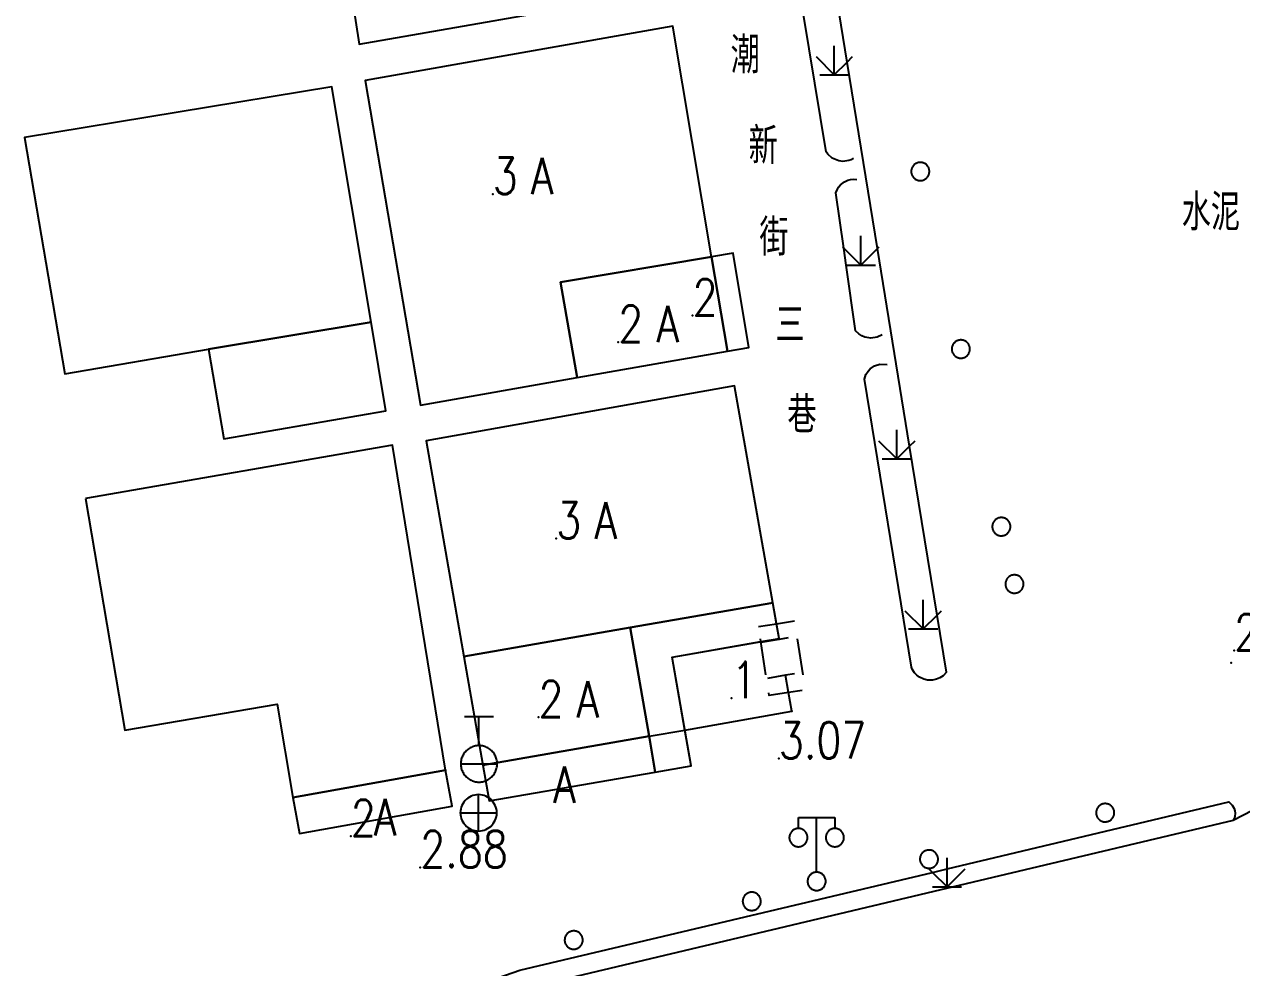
# Model space of a CAD drawing. Extents: x 500064 to 501389, y 2542464 to 2545400.
# Drawn here: x 500737.06 to 500770.46, y 2542988.47 to 2543014.36 of the extents above; entities that cross this region are included whole.
import ezdxf

# ---------------------------------------------------------------- set-up
doc = ezdxf.new("R2010")
doc.units = 0
doc.header["$LTSCALE"] = 0.5
doc.linetypes.add('CENTER', pattern=[50.8, 31.75, -6.35, 6.35, -6.35])
doc.layers.add('地形图', color=8, linetype='CONTINUOUS')
doc.styles.add('HZ', font='romans.shx', dxfattribs={"width": 0.8, "bigfont": 'hztxt.shx'})

msp = doc.modelspace()

# ---------------------------------------------------------------- linework, layer by layer
at = {"layer": '地形图'}
for points in [[(500762.357, 2542996.578), (500762.102, 2542998.146), (500761.348, 2543002.781), (500760.466, 2543008.207), (500759.633, 2543013.326), (500759.146, 2543016.319), (500758.64, 2543019.43), (500757.601, 2543025.817), (500757.205, 2543028.252)], [(500745.217, 2543020.442), (500746.247, 2543013.818), (500753.807, 2543015.141), (500754.707, 2543015.298)], [(500759.81, 2543010.677), (500759.743, 2543010.643), (500759.678, 2543010.62), (500759.516, 2543010.599), (500759.406, 2543010.612), (500759.222, 2543010.69), (500759.103, 2543010.795), (500759.057, 2543010.858), (500758.437, 2543014.628), (500758.443, 2543014.826), (500758.517, 2543014.997), (500758.57, 2543015.063), (500758.67, 2543015.145), (500758.779, 2543015.196), (500758.863, 2543015.217), (500758.987, 2543015.221), (500759.074, 2543015.206)], [(500759.281, 2543012.974), (500759.281, 2543013.774)], [(500758.781, 2543013.474), (500759.281, 2543012.974)], [(500759.281, 2543012.974), (500759.633, 2543013.326), (500759.781, 2543013.474)], [(500758.881, 2543012.974), (500759.281, 2543012.974), (500759.681, 2543012.974)], [(500761.635, 2543010.072), (500761.651, 2543010.072), (500761.667, 2543010.073), (500761.682, 2543010.075), (500761.698, 2543010.078), (500761.713, 2543010.082), (500761.728, 2543010.087), (500761.742, 2543010.093), (500761.757, 2543010.1), (500761.77, 2543010.107), (500761.784, 2543010.116), (500761.796, 2543010.125), (500761.808, 2543010.135), (500761.82, 2543010.146), (500761.83, 2543010.157), (500761.84, 2543010.17), (500761.85, 2543010.182), (500761.858, 2543010.196), (500761.865, 2543010.209), (500761.872, 2543010.224), (500761.878, 2543010.238), (500761.883, 2543010.253), (500761.886, 2543010.268), (500761.889, 2543010.284), (500761.891, 2543010.3), (500761.892, 2543010.315), (500761.892, 2543010.331), (500761.891, 2543010.347), (500761.889, 2543010.362), (500761.886, 2543010.378), (500761.882, 2543010.393), (500761.877, 2543010.408), (500761.871, 2543010.422), (500761.864, 2543010.436), (500761.857, 2543010.45), (500761.848, 2543010.463), (500761.839, 2543010.476), (500761.829, 2543010.488), (500761.818, 2543010.5), (500761.807, 2543010.51), (500761.795, 2543010.52), (500761.782, 2543010.529), (500761.769, 2543010.538), (500761.755, 2543010.545), (500761.74, 2543010.552), (500761.726, 2543010.558), (500761.711, 2543010.562), (500761.696, 2543010.566), (500761.68, 2543010.569), (500761.665, 2543010.571), (500761.649, 2543010.572), (500761.633, 2543010.572), (500761.618, 2543010.571), (500761.602, 2543010.569), (500761.587, 2543010.566), (500761.571, 2543010.562), (500761.556, 2543010.557), (500761.542, 2543010.551), (500761.528, 2543010.544), (500761.514, 2543010.537), (500761.501, 2543010.528), (500761.488, 2543010.519), (500761.476, 2543010.509), (500761.465, 2543010.498), (500761.454, 2543010.486), (500761.444, 2543010.474), (500761.435, 2543010.462), (500761.427, 2543010.448), (500761.419, 2543010.435), (500761.412, 2543010.42), (500761.407, 2543010.406), (500761.402, 2543010.391), (500761.398, 2543010.375), (500761.395, 2543010.36), (500761.393, 2543010.344), (500761.392, 2543010.329), (500761.392, 2543010.313), (500761.393, 2543010.297), (500761.395, 2543010.282), (500761.399, 2543010.266), (500761.402, 2543010.251), (500761.407, 2543010.236), (500761.413, 2543010.222), (500761.42, 2543010.207), (500761.428, 2543010.194), (500761.436, 2543010.181), (500761.445, 2543010.168), (500761.455, 2543010.156), (500761.466, 2543010.144), (500761.478, 2543010.134), (500761.49, 2543010.124), (500761.503, 2543010.115), (500761.516, 2543010.106), (500761.53, 2543010.099), (500761.544, 2543010.092), (500761.559, 2543010.086), (500761.574, 2543010.082), (500761.589, 2543010.078), (500761.604, 2543010.075), (500761.62, 2543010.073), (500761.635, 2543010.072)], [(500760.597, 2543005.84), (500760.457, 2543005.772), (500760.287, 2543005.746), (500760.122, 2543005.773), (500760.036, 2543005.81), (500759.952, 2543005.864), (500759.867, 2543005.948), (500759.61, 2543007.751), (500759.544, 2543008.218), (500759.327, 2543009.738), (500759.365, 2543009.832), (500759.4, 2543009.89), (500759.45, 2543009.951), (500759.489, 2543009.987), (500759.56, 2543010.038), (500759.654, 2543010.081), (500759.724, 2543010.1), (500759.817, 2543010.11), (500759.904, 2543010.104)], [(500760.01, 2543007.751), (500760.01, 2543008.551)], [(500759.51, 2543008.251), (500759.544, 2543008.218), (500760.01, 2543007.751)], [(500760.01, 2543007.751), (500760.466, 2543008.207), (500760.51, 2543008.251)], [(500755.911, 2543007.982), (500751.769, 2543007.286), (500752.23, 2543004.664)], [(500756.347, 2543005.388), (500756.939, 2543005.488), (500756.502, 2543008.082), (500755.911, 2543007.982)], [(500759.61, 2543007.751), (500760.01, 2543007.751), (500760.41, 2543007.751)], [(500742.108, 2543005.441), (500746.572, 2543006.184)], [(500762.747, 2543005.197), (500762.763, 2543005.197), (500762.779, 2543005.198), (500762.794, 2543005.2), (500762.81, 2543005.203), (500762.825, 2543005.207), (500762.84, 2543005.212), (500762.855, 2543005.218), (500762.869, 2543005.225), (500762.882, 2543005.233), (500762.896, 2543005.241), (500762.908, 2543005.25), (500762.92, 2543005.26), (500762.932, 2543005.271), (500762.942, 2543005.283), (500762.952, 2543005.295), (500762.962, 2543005.308), (500762.97, 2543005.321), (500762.977, 2543005.335), (500762.984, 2543005.349), (500762.99, 2543005.363), (500762.995, 2543005.378), (500762.998, 2543005.394), (500763.001, 2543005.409), (500763.003, 2543005.425), (500763.004, 2543005.44), (500763.004, 2543005.456), (500763.003, 2543005.472), (500763.001, 2543005.487), (500762.998, 2543005.503), (500762.994, 2543005.518), (500762.989, 2543005.533), (500762.983, 2543005.547), (500762.976, 2543005.562), (500762.969, 2543005.575), (500762.96, 2543005.589), (500762.951, 2543005.601), (500762.941, 2543005.613), (500762.93, 2543005.625), (500762.919, 2543005.635), (500762.907, 2543005.645), (500762.894, 2543005.655), (500762.881, 2543005.663), (500762.867, 2543005.67), (500762.852, 2543005.677), (500762.838, 2543005.683), (500762.823, 2543005.688), (500762.808, 2543005.691), (500762.792, 2543005.694), (500762.777, 2543005.696), (500762.761, 2543005.697), (500762.745, 2543005.697), (500762.73, 2543005.696), (500762.714, 2543005.694), (500762.699, 2543005.691), (500762.683, 2543005.687), (500762.668, 2543005.682), (500762.654, 2543005.676), (500762.64, 2543005.669), (500762.626, 2543005.662), (500762.613, 2543005.653), (500762.6, 2543005.644), (500762.588, 2543005.634), (500762.577, 2543005.623), (500762.566, 2543005.612), (500762.556, 2543005.6), (500762.547, 2543005.587), (500762.538, 2543005.573), (500762.531, 2543005.56), (500762.524, 2543005.545), (500762.519, 2543005.531), (500762.514, 2543005.516), (500762.51, 2543005.501), (500762.507, 2543005.485), (500762.505, 2543005.47), (500762.504, 2543005.454), (500762.504, 2543005.438), (500762.505, 2543005.423), (500762.507, 2543005.407), (500762.51, 2543005.392), (500762.514, 2543005.376), (500762.519, 2543005.361), (500762.525, 2543005.347), (500762.532, 2543005.333), (500762.54, 2543005.319), (500762.548, 2543005.306), (500762.557, 2543005.293), (500762.567, 2543005.281), (500762.578, 2543005.27), (500762.59, 2543005.259), (500762.602, 2543005.249), (500762.615, 2543005.24), (500762.628, 2543005.231), (500762.642, 2543005.224), (500762.656, 2543005.217), (500762.671, 2543005.212), (500762.685, 2543005.207), (500762.701, 2543005.203), (500762.716, 2543005.2), (500762.732, 2543005.198), (500762.747, 2543005.197)], [(500762.357, 2542996.578), (500762.266, 2542996.482), (500762.173, 2542996.42), (500762.085, 2542996.383), (500761.975, 2542996.359), (500761.84, 2542996.361), (500761.737, 2542996.386), (500761.623, 2542996.44), (500761.549, 2542996.495), (500761.483, 2542996.564), (500761.42, 2542996.663), (500761.397, 2542996.718), (500760.107, 2543004.618), (500760.15, 2543004.752), (500760.209, 2543004.845), (500760.268, 2543004.908), (500760.38, 2543004.985), (500760.527, 2543005.034), (500760.729, 2543005.028)], [(500820.167, 2543004.378), (500807.172, 2543001.668), (500806.37, 2543001.501), (500801.818, 2543000.551), (500796.564, 2542999.455), (500796.467, 2542999.435), (500796.404, 2542999.422), (500796.099, 2542999.358), (500795.907, 2542999.318), (500795.767, 2542999.348), (500795.477, 2542999.728), (500791.607, 2542999.128), (500791.537, 2542998.668), (500791.577, 2542998.178), (500788.008, 2542997.253), (500773.938, 2542993.603), (500772.994, 2542993.358), (500770.757, 2542992.778), (500770.227, 2542992.508), (500762.552, 2542990.685), (500750.737, 2542987.878), (500750.027, 2542987.584), (500747.678, 2542986.754), (500741.56, 2542984.592)], [(500760.997, 2543002.43), (500760.997, 2543003.23)], [(500760.497, 2543002.93), (500760.997, 2543002.43)], [(500760.997, 2543002.43), (500761.348, 2543002.781), (500761.497, 2543002.93)], [(500760.597, 2543002.43), (500760.997, 2543002.43), (500761.397, 2543002.43)], [(500763.859, 2543000.322), (500763.875, 2543000.323), (500763.891, 2543000.324), (500763.906, 2543000.326), (500763.922, 2543000.329), (500763.937, 2543000.333), (500763.952, 2543000.337), (500763.966, 2543000.343), (500763.981, 2543000.35), (500763.994, 2543000.358), (500764.008, 2543000.366), (500764.02, 2543000.375), (500764.032, 2543000.386), (500764.044, 2543000.396), (500764.054, 2543000.408), (500764.064, 2543000.42), (500764.074, 2543000.433), (500764.082, 2543000.446), (500764.089, 2543000.46), (500764.096, 2543000.474), (500764.102, 2543000.489), (500764.107, 2543000.504), (500764.11, 2543000.519), (500764.113, 2543000.534), (500764.115, 2543000.55), (500764.116, 2543000.566), (500764.116, 2543000.581), (500764.115, 2543000.597), (500764.113, 2543000.613), (500764.11, 2543000.628), (500764.106, 2543000.643), (500764.101, 2543000.658), (500764.095, 2543000.673), (500764.088, 2543000.687), (500764.081, 2543000.701), (500764.072, 2543000.714), (500764.063, 2543000.726), (500764.053, 2543000.739), (500764.042, 2543000.75), (500764.031, 2543000.761), (500764.019, 2543000.771), (500764.006, 2543000.78), (500763.992, 2543000.788), (500763.979, 2543000.796), (500763.964, 2543000.802), (500763.95, 2543000.808), (500763.935, 2543000.813), (500763.92, 2543000.817), (500763.904, 2543000.819), (500763.889, 2543000.821), (500763.873, 2543000.822), (500763.857, 2543000.822), (500763.842, 2543000.821), (500763.826, 2543000.819), (500763.811, 2543000.816), (500763.795, 2543000.812), (500763.78, 2543000.807), (500763.766, 2543000.801), (500763.752, 2543000.795), (500763.738, 2543000.787), (500763.725, 2543000.779), (500763.712, 2543000.769), (500763.7, 2543000.759), (500763.689, 2543000.748), (500763.678, 2543000.737), (500763.668, 2543000.725), (500763.659, 2543000.712), (500763.65, 2543000.699), (500763.643, 2543000.685), (500763.636, 2543000.671), (500763.631, 2543000.656), (500763.626, 2543000.641), (500763.622, 2543000.626), (500763.619, 2543000.61), (500763.617, 2543000.595), (500763.616, 2543000.579), (500763.616, 2543000.563), (500763.617, 2543000.548), (500763.619, 2543000.532), (500763.622, 2543000.517), (500763.626, 2543000.502), (500763.631, 2543000.487), (500763.637, 2543000.472), (500763.644, 2543000.458), (500763.651, 2543000.444), (500763.66, 2543000.431), (500763.669, 2543000.418), (500763.679, 2543000.406), (500763.69, 2543000.395), (500763.702, 2543000.384), (500763.714, 2543000.374), (500763.727, 2543000.365), (500763.74, 2543000.357), (500763.754, 2543000.349), (500763.768, 2543000.342), (500763.782, 2543000.337), (500763.797, 2543000.332), (500763.813, 2543000.328), (500763.828, 2543000.325), (500763.844, 2543000.323), (500763.859, 2543000.322)], [(500764.218, 2542998.748), (500764.234, 2542998.749), (500764.25, 2542998.75), (500764.265, 2542998.752), (500764.281, 2542998.755), (500764.296, 2542998.759), (500764.311, 2542998.763), (500764.326, 2542998.769), (500764.34, 2542998.776), (500764.353, 2542998.784), (500764.367, 2542998.792), (500764.379, 2542998.801), (500764.391, 2542998.812), (500764.403, 2542998.822), (500764.413, 2542998.834), (500764.423, 2542998.846), (500764.433, 2542998.859), (500764.441, 2542998.872), (500764.448, 2542998.886), (500764.455, 2542998.9), (500764.461, 2542998.915), (500764.466, 2542998.93), (500764.469, 2542998.945), (500764.472, 2542998.96), (500764.474, 2542998.976), (500764.475, 2542998.992), (500764.475, 2542999.007), (500764.474, 2542999.023), (500764.472, 2542999.039), (500764.469, 2542999.054), (500764.465, 2542999.069), (500764.46, 2542999.084), (500764.454, 2542999.099), (500764.447, 2542999.113), (500764.44, 2542999.127), (500764.431, 2542999.14), (500764.422, 2542999.152), (500764.412, 2542999.164), (500764.401, 2542999.176), (500764.39, 2542999.187), (500764.378, 2542999.197), (500764.365, 2542999.206), (500764.352, 2542999.214), (500764.338, 2542999.222), (500764.323, 2542999.228), (500764.309, 2542999.234), (500764.294, 2542999.239), (500764.279, 2542999.243), (500764.263, 2542999.245), (500764.248, 2542999.247), (500764.232, 2542999.248), (500764.216, 2542999.248), (500764.201, 2542999.247), (500764.185, 2542999.245), (500764.17, 2542999.242), (500764.154, 2542999.238), (500764.139, 2542999.233), (500764.125, 2542999.227), (500764.111, 2542999.221), (500764.097, 2542999.213), (500764.084, 2542999.205), (500764.071, 2542999.195), (500764.059, 2542999.185), (500764.048, 2542999.174), (500764.037, 2542999.163), (500764.027, 2542999.151), (500764.018, 2542999.138), (500764.009, 2542999.125), (500764.002, 2542999.111), (500763.995, 2542999.097), (500763.99, 2542999.082), (500763.985, 2542999.067), (500763.981, 2542999.052), (500763.978, 2542999.036), (500763.976, 2542999.021), (500763.975, 2542999.005), (500763.975, 2542998.989), (500763.976, 2542998.974), (500763.978, 2542998.958), (500763.981, 2542998.943), (500763.985, 2542998.928), (500763.99, 2542998.913), (500763.996, 2542998.898), (500764.003, 2542998.884), (500764.011, 2542998.87), (500764.019, 2542998.857), (500764.028, 2542998.844), (500764.038, 2542998.832), (500764.049, 2542998.821), (500764.061, 2542998.81), (500764.073, 2542998.8), (500764.086, 2542998.791), (500764.099, 2542998.783), (500764.113, 2542998.775), (500764.127, 2542998.768), (500764.142, 2542998.763), (500764.156, 2542998.758), (500764.172, 2542998.754), (500764.187, 2542998.751), (500764.203, 2542998.749), (500764.218, 2542998.748)], [(500761.72, 2542997.765), (500761.72, 2542998.565)], [(500754.368, 2542993.833), (500755.352, 2542994.004), (500755.181, 2542994.991), (500754.836, 2542996.99), (500757.265, 2542997.417), (500757.766, 2542997.505), (500757.695, 2542997.91), (500757.594, 2542998.481)], [(500757.771, 2542997.478), (500757.766, 2542997.505), (500757.695, 2542997.91), (500757.594, 2542998.481)], [(500761.22, 2542998.265), (500761.72, 2542997.765)], [(500761.72, 2542997.765), (500762.102, 2542998.146), (500762.22, 2542998.265)], [(500757.2, 2542997.833), (500757.695, 2542997.91), (500758.188, 2542997.986)], [(500753.681, 2542997.805), (500749.118, 2542997.01)], [(500757.405, 2542996.507), (500757.265, 2542997.417), (500757.253, 2542997.496)], [(500758.017, 2542997.521), (500757.771, 2542997.478), (500757.278, 2542997.391)], [(500761.321, 2542997.765), (500761.72, 2542997.765), (500762.12, 2542997.765)], [(500758.264, 2542997.493), (500758.417, 2542996.505)], [(500754.197, 2542994.818), (500755.181, 2542994.991), (500758.117, 2542995.508), (500758.028, 2542996.017), (500757.944, 2542996.493)], [(500758.19, 2542996.536), (500757.944, 2542996.493), (500757.451, 2542996.406)], [(500758.403, 2542996.075), (500758.028, 2542996.017), (500757.492, 2542995.934), (500757.481, 2542996.013)], [(500749.132, 2542995.363), (500749.532, 2542995.363), (500749.932, 2542995.363)], [(500749.532, 2542994.563), (500749.532, 2542995.363)], [(500749.532, 2542993.563), (500749.563, 2542993.564), (500749.594, 2542993.567), (500749.625, 2542993.571), (500749.656, 2542993.578), (500749.686, 2542993.587), (500749.716, 2542993.598), (500749.745, 2542993.61), (500749.773, 2542993.624), (500749.8, 2542993.64), (500749.826, 2542993.658), (500749.85, 2542993.677), (500749.874, 2542993.698), (500749.896, 2542993.72), (500749.917, 2542993.744), (500749.936, 2542993.769), (500749.954, 2542993.795), (500749.97, 2542993.822), (500749.984, 2542993.85), (500749.997, 2542993.879), (500750.007, 2542993.908), (500750.016, 2542993.938), (500750.023, 2542993.969), (500750.028, 2542994), (500750.031, 2542994.031), (500750.032, 2542994.063), (500750.031, 2542994.094), (500750.028, 2542994.125), (500750.023, 2542994.156), (500750.016, 2542994.187), (500750.007, 2542994.217), (500749.997, 2542994.247), (500749.984, 2542994.276), (500749.97, 2542994.304), (500749.954, 2542994.331), (500749.936, 2542994.357), (500749.917, 2542994.381), (500749.896, 2542994.405), (500749.874, 2542994.427), (500749.85, 2542994.448), (500749.826, 2542994.467), (500749.8, 2542994.485), (500749.773, 2542994.501), (500749.745, 2542994.515), (500749.716, 2542994.527), (500749.686, 2542994.538), (500749.656, 2542994.547), (500749.625, 2542994.554), (500749.594, 2542994.559), (500749.563, 2542994.562), (500749.532, 2542994.563), (500749.5, 2542994.562), (500749.469, 2542994.559), (500749.438, 2542994.554), (500749.407, 2542994.547), (500749.377, 2542994.538), (500749.348, 2542994.527), (500749.319, 2542994.515), (500749.291, 2542994.501), (500749.264, 2542994.485), (500749.238, 2542994.467), (500749.213, 2542994.448), (500749.19, 2542994.427), (500749.167, 2542994.405), (500749.146, 2542994.381), (500749.127, 2542994.357), (500749.11, 2542994.331), (500749.094, 2542994.304), (500749.079, 2542994.276), (500749.067, 2542994.247), (500749.056, 2542994.217), (500749.047, 2542994.187), (500749.041, 2542994.156), (500749.036, 2542994.125), (500749.033, 2542994.094), (500749.032, 2542994.063), (500749.033, 2542994.031), (500749.036, 2542994), (500749.041, 2542993.969), (500749.047, 2542993.938), (500749.056, 2542993.908), (500749.067, 2542993.879), (500749.079, 2542993.85), (500749.094, 2542993.822), (500749.11, 2542993.795), (500749.127, 2542993.769), (500749.146, 2542993.744), (500749.167, 2542993.72), (500749.19, 2542993.698), (500749.213, 2542993.677), (500749.238, 2542993.658), (500749.264, 2542993.64), (500749.291, 2542993.624), (500749.319, 2542993.61), (500749.348, 2542993.598), (500749.377, 2542993.587), (500749.407, 2542993.578), (500749.438, 2542993.571), (500749.469, 2542993.567), (500749.5, 2542993.564), (500749.532, 2542993.563)], [(500749.032, 2542994.063), (500750.032, 2542994.063)], [(500749.52, 2542992.218), (500749.573, 2542992.221), (500749.624, 2542992.229), (500749.675, 2542992.243), (500749.724, 2542992.261), (500749.77, 2542992.285), (500749.814, 2542992.314), (500749.855, 2542992.347), (500749.892, 2542992.384), (500749.925, 2542992.424), (500749.953, 2542992.468), (500749.977, 2542992.515), (500749.996, 2542992.564), (500750.009, 2542992.614), (500750.018, 2542992.666), (500750.02, 2542992.718), (500750.018, 2542992.77), (500750.009, 2542992.822), (500749.996, 2542992.873), (500749.977, 2542992.922), (500749.953, 2542992.968), (500749.925, 2542993.012), (500749.892, 2542993.053), (500749.855, 2542993.09), (500749.814, 2542993.123), (500749.77, 2542993.151), (500749.724, 2542993.175), (500749.675, 2542993.194), (500749.624, 2542993.207), (500749.573, 2542993.215), (500749.52, 2542993.218), (500749.468, 2542993.215), (500749.416, 2542993.207), (500749.366, 2542993.194), (500749.317, 2542993.175), (500749.27, 2542993.151), (500749.226, 2542993.123), (500749.186, 2542993.09), (500749.149, 2542993.053), (500749.116, 2542993.012), (500749.087, 2542992.968), (500749.064, 2542992.922), (500749.045, 2542992.873), (500749.031, 2542992.822), (500749.023, 2542992.77), (500749.02, 2542992.718), (500749.023, 2542992.666), (500749.031, 2542992.614), (500749.045, 2542992.564), (500749.064, 2542992.515), (500749.087, 2542992.468), (500749.116, 2542992.424), (500749.149, 2542992.384), (500749.186, 2542992.347), (500749.226, 2542992.314), (500749.27, 2542992.285), (500749.317, 2542992.261), (500749.366, 2542992.243), (500749.416, 2542992.229), (500749.468, 2542992.221), (500749.52, 2542992.218)], [(500749.52, 2542992.218), (500749.52, 2542992.718), (500749.52, 2542993.218)], [(500741.56, 2542984.592), (500741.517, 2542985.218), (500747.194, 2542987.191), (500747.631, 2542987.344), (500750.656, 2542988.395), (500761.974, 2542991.084), (500762.374, 2542991.179), (500770.106, 2542993.016), (500770.203, 2542992.927), (500770.254, 2542992.835), (500770.272, 2542992.776), (500770.28, 2542992.706), (500770.271, 2542992.62), (500770.25, 2542992.555), (500770.227, 2542992.508)], [(500766.717, 2542992.471), (500766.732, 2542992.471), (500766.748, 2542992.473), (500766.763, 2542992.476), (500766.779, 2542992.479), (500766.794, 2542992.484), (500766.808, 2542992.489), (500766.823, 2542992.495), (500766.837, 2542992.502), (500766.85, 2542992.511), (500766.863, 2542992.519), (500766.876, 2542992.529), (500766.887, 2542992.54), (500766.898, 2542992.551), (500766.909, 2542992.563), (500766.918, 2542992.575), (500766.927, 2542992.588), (500766.935, 2542992.602), (500766.942, 2542992.616), (500766.948, 2542992.63), (500766.953, 2542992.645), (500766.957, 2542992.66), (500766.961, 2542992.675), (500766.963, 2542992.691), (500766.965, 2542992.707), (500766.965, 2542992.722), (500766.964, 2542992.738), (500766.963, 2542992.754), (500766.96, 2542992.769), (500766.957, 2542992.785), (500766.952, 2542992.8), (500766.947, 2542992.814), (500766.94, 2542992.829), (500766.933, 2542992.843), (500766.925, 2542992.856), (500766.916, 2542992.869), (500766.907, 2542992.881), (500766.896, 2542992.893), (500766.885, 2542992.904), (500766.873, 2542992.914), (500766.861, 2542992.924), (500766.848, 2542992.933), (500766.834, 2542992.941), (500766.82, 2542992.948), (500766.806, 2542992.954), (500766.791, 2542992.959), (500766.776, 2542992.963), (500766.76, 2542992.967), (500766.745, 2542992.969), (500766.729, 2542992.97), (500766.713, 2542992.971), (500766.698, 2542992.97), (500766.682, 2542992.969), (500766.667, 2542992.966), (500766.651, 2542992.963), (500766.636, 2542992.958), (500766.621, 2542992.953), (500766.607, 2542992.946), (500766.593, 2542992.939), (500766.58, 2542992.931), (500766.567, 2542992.922), (500766.554, 2542992.912), (500766.543, 2542992.902), (500766.532, 2542992.891), (500766.521, 2542992.879), (500766.512, 2542992.866), (500766.503, 2542992.853), (500766.495, 2542992.84), (500766.488, 2542992.826), (500766.482, 2542992.811), (500766.477, 2542992.797), (500766.472, 2542992.781), (500766.469, 2542992.766), (500766.467, 2542992.751), (500766.465, 2542992.735), (500766.465, 2542992.719), (500766.466, 2542992.704), (500766.467, 2542992.688), (500766.47, 2542992.672), (500766.473, 2542992.657), (500766.478, 2542992.642), (500766.483, 2542992.627), (500766.489, 2542992.613), (500766.497, 2542992.599), (500766.505, 2542992.585), (500766.514, 2542992.573), (500766.523, 2542992.56), (500766.534, 2542992.549), (500766.545, 2542992.537), (500766.557, 2542992.527), (500766.569, 2542992.518), (500766.582, 2542992.509), (500766.596, 2542992.501), (500766.61, 2542992.494), (500766.624, 2542992.488), (500766.639, 2542992.483), (500766.654, 2542992.478), (500766.67, 2542992.475), (500766.685, 2542992.473), (500766.701, 2542992.471), (500766.717, 2542992.471)], [(500749.02, 2542992.718), (500749.52, 2542992.718), (500750.02, 2542992.718)], [(500758.297, 2542992.288), (500758.297, 2542992.588)], [(500758.297, 2542992.588), (500758.797, 2542992.588), (500759.297, 2542992.588)], [(500758.797, 2542991.088), (500758.797, 2542992.588)], [(500759.297, 2542992.588), (500759.297, 2542992.288)], [(500758.297, 2542991.788), (500758.313, 2542991.789), (500758.328, 2542991.79), (500758.344, 2542991.793), (500758.359, 2542991.796), (500758.374, 2542991.8), (500758.389, 2542991.806), (500758.403, 2542991.812), (500758.417, 2542991.819), (500758.431, 2542991.827), (500758.444, 2542991.836), (500758.456, 2542991.846), (500758.468, 2542991.856), (500758.479, 2542991.867), (500758.49, 2542991.879), (500758.499, 2542991.891), (500758.508, 2542991.904), (500758.516, 2542991.918), (500758.523, 2542991.932), (500758.529, 2542991.946), (500758.535, 2542991.961), (500758.539, 2542991.976), (500758.543, 2542991.991), (500758.545, 2542992.007), (500758.546, 2542992.022), (500758.547, 2542992.038), (500758.546, 2542992.054), (500758.545, 2542992.07), (500758.543, 2542992.085), (500758.539, 2542992.1), (500758.535, 2542992.115), (500758.529, 2542992.13), (500758.523, 2542992.145), (500758.516, 2542992.159), (500758.508, 2542992.172), (500758.499, 2542992.185), (500758.49, 2542992.198), (500758.479, 2542992.209), (500758.468, 2542992.22), (500758.456, 2542992.231), (500758.444, 2542992.24), (500758.431, 2542992.249), (500758.417, 2542992.257), (500758.403, 2542992.264), (500758.389, 2542992.271), (500758.374, 2542992.276), (500758.359, 2542992.28), (500758.344, 2542992.284), (500758.328, 2542992.286), (500758.313, 2542992.288), (500758.297, 2542992.288), (500758.281, 2542992.288), (500758.266, 2542992.286), (500758.25, 2542992.284), (500758.235, 2542992.28), (500758.22, 2542992.276), (500758.205, 2542992.271), (500758.191, 2542992.264), (500758.177, 2542992.257), (500758.163, 2542992.249), (500758.15, 2542992.24), (500758.138, 2542992.231), (500758.126, 2542992.22), (500758.115, 2542992.209), (500758.104, 2542992.198), (500758.095, 2542992.185), (500758.086, 2542992.172), (500758.078, 2542992.159), (500758.071, 2542992.145), (500758.065, 2542992.13), (500758.059, 2542992.115), (500758.055, 2542992.1), (500758.051, 2542992.085), (500758.049, 2542992.07), (500758.047, 2542992.054), (500758.047, 2542992.038), (500758.047, 2542992.022), (500758.049, 2542992.007), (500758.051, 2542991.991), (500758.055, 2542991.976), (500758.059, 2542991.961), (500758.065, 2542991.946), (500758.071, 2542991.932), (500758.078, 2542991.918), (500758.086, 2542991.904), (500758.095, 2542991.891), (500758.104, 2542991.879), (500758.115, 2542991.867), (500758.126, 2542991.856), (500758.138, 2542991.846), (500758.15, 2542991.836), (500758.163, 2542991.827), (500758.177, 2542991.819), (500758.191, 2542991.812), (500758.205, 2542991.806), (500758.22, 2542991.8), (500758.235, 2542991.796), (500758.25, 2542991.793), (500758.266, 2542991.79), (500758.281, 2542991.789), (500758.297, 2542991.788)], [(500759.297, 2542991.788), (500759.313, 2542991.789), (500759.328, 2542991.79), (500759.344, 2542991.793), (500759.359, 2542991.796), (500759.374, 2542991.8), (500759.389, 2542991.806), (500759.403, 2542991.812), (500759.417, 2542991.819), (500759.431, 2542991.827), (500759.444, 2542991.836), (500759.456, 2542991.846), (500759.468, 2542991.856), (500759.479, 2542991.867), (500759.49, 2542991.879), (500759.499, 2542991.891), (500759.508, 2542991.904), (500759.516, 2542991.918), (500759.523, 2542991.932), (500759.529, 2542991.946), (500759.535, 2542991.961), (500759.539, 2542991.976), (500759.543, 2542991.991), (500759.545, 2542992.007), (500759.546, 2542992.022), (500759.547, 2542992.038), (500759.546, 2542992.054), (500759.545, 2542992.07), (500759.543, 2542992.085), (500759.539, 2542992.1), (500759.535, 2542992.115), (500759.529, 2542992.13), (500759.523, 2542992.145), (500759.516, 2542992.159), (500759.508, 2542992.172), (500759.499, 2542992.185), (500759.49, 2542992.198), (500759.479, 2542992.209), (500759.468, 2542992.22), (500759.456, 2542992.231), (500759.444, 2542992.24), (500759.431, 2542992.249), (500759.417, 2542992.257), (500759.403, 2542992.264), (500759.389, 2542992.271), (500759.374, 2542992.276), (500759.359, 2542992.28), (500759.344, 2542992.284), (500759.328, 2542992.286), (500759.313, 2542992.288), (500759.297, 2542992.288), (500759.281, 2542992.288), (500759.266, 2542992.286), (500759.25, 2542992.284), (500759.235, 2542992.28), (500759.22, 2542992.276), (500759.205, 2542992.271), (500759.191, 2542992.264), (500759.177, 2542992.257), (500759.163, 2542992.249), (500759.15, 2542992.24), (500759.138, 2542992.231), (500759.126, 2542992.22), (500759.115, 2542992.209), (500759.104, 2542992.198), (500759.095, 2542992.185), (500759.086, 2542992.172), (500759.078, 2542992.159), (500759.071, 2542992.145), (500759.065, 2542992.13), (500759.059, 2542992.115), (500759.055, 2542992.1), (500759.051, 2542992.085), (500759.049, 2542992.07), (500759.047, 2542992.054), (500759.047, 2542992.038), (500759.047, 2542992.022), (500759.049, 2542992.007), (500759.051, 2542991.991), (500759.055, 2542991.976), (500759.059, 2542991.961), (500759.065, 2542991.946), (500759.071, 2542991.932), (500759.078, 2542991.918), (500759.086, 2542991.904), (500759.095, 2542991.891), (500759.104, 2542991.879), (500759.115, 2542991.867), (500759.126, 2542991.856), (500759.138, 2542991.846), (500759.15, 2542991.836), (500759.163, 2542991.827), (500759.177, 2542991.819), (500759.191, 2542991.812), (500759.205, 2542991.806), (500759.22, 2542991.8), (500759.235, 2542991.796), (500759.25, 2542991.793), (500759.266, 2542991.79), (500759.281, 2542991.789), (500759.297, 2542991.788)], [(500761.882, 2542991.197), (500761.897, 2542991.197), (500761.913, 2542991.199), (500761.928, 2542991.201), (500761.944, 2542991.205), (500761.959, 2542991.209), (500761.973, 2542991.215), (500761.988, 2542991.221), (500762.002, 2542991.228), (500762.015, 2542991.236), (500762.028, 2542991.245), (500762.041, 2542991.255), (500762.052, 2542991.266), (500762.063, 2542991.277), (500762.074, 2542991.289), (500762.083, 2542991.301), (500762.092, 2542991.314), (500762.1, 2542991.328), (500762.107, 2542991.342), (500762.113, 2542991.356), (500762.118, 2542991.371), (500762.123, 2542991.386), (500762.126, 2542991.401), (500762.128, 2542991.417), (500762.13, 2542991.433), (500762.13, 2542991.448), (500762.129, 2542991.464), (500762.128, 2542991.48), (500762.125, 2542991.495), (500762.122, 2542991.51), (500762.117, 2542991.525), (500762.112, 2542991.54), (500762.106, 2542991.555), (500762.098, 2542991.569), (500762.09, 2542991.582), (500762.081, 2542991.595), (500762.072, 2542991.607), (500762.061, 2542991.619), (500762.05, 2542991.63), (500762.038, 2542991.64), (500762.026, 2542991.65), (500762.013, 2542991.659), (500761.999, 2542991.667), (500761.985, 2542991.674), (500761.971, 2542991.68), (500761.956, 2542991.685), (500761.941, 2542991.689), (500761.925, 2542991.693), (500761.91, 2542991.695), (500761.894, 2542991.696), (500761.878, 2542991.697), (500761.863, 2542991.696), (500761.847, 2542991.695), (500761.832, 2542991.692), (500761.816, 2542991.688), (500761.801, 2542991.684), (500761.786, 2542991.679), (500761.772, 2542991.672), (500761.758, 2542991.665), (500761.745, 2542991.657), (500761.732, 2542991.648), (500761.719, 2542991.638), (500761.708, 2542991.628), (500761.697, 2542991.617), (500761.686, 2542991.605), (500761.677, 2542991.592), (500761.668, 2542991.579), (500761.66, 2542991.566), (500761.653, 2542991.552), (500761.647, 2542991.537), (500761.642, 2542991.522), (500761.637, 2542991.507), (500761.634, 2542991.492), (500761.632, 2542991.477), (500761.63, 2542991.461), (500761.63, 2542991.445), (500761.631, 2542991.429), (500761.632, 2542991.414), (500761.635, 2542991.398), (500761.638, 2542991.383), (500761.643, 2542991.368), (500761.648, 2542991.353), (500761.654, 2542991.339), (500761.662, 2542991.325), (500761.67, 2542991.311), (500761.679, 2542991.299), (500761.688, 2542991.286), (500761.699, 2542991.274), (500761.71, 2542991.263), (500761.722, 2542991.253), (500761.734, 2542991.244), (500761.747, 2542991.235), (500761.761, 2542991.227), (500761.775, 2542991.22), (500761.789, 2542991.214), (500761.804, 2542991.208), (500761.819, 2542991.204), (500761.835, 2542991.201), (500761.85, 2542991.199), (500761.866, 2542991.197), (500761.882, 2542991.197)], [(500762.374, 2542990.685), (500762.374, 2542991.179), (500762.374, 2542991.485)], [(500761.874, 2542991.185), (500761.974, 2542991.084), (500762.374, 2542990.685)], [(500762.374, 2542990.685), (500762.874, 2542991.185)], [(500758.797, 2542990.588), (500758.813, 2542990.589), (500758.828, 2542990.59), (500758.844, 2542990.593), (500758.859, 2542990.596), (500758.874, 2542990.6), (500758.889, 2542990.606), (500758.903, 2542990.612), (500758.917, 2542990.619), (500758.931, 2542990.627), (500758.944, 2542990.636), (500758.956, 2542990.646), (500758.968, 2542990.656), (500758.979, 2542990.667), (500758.99, 2542990.679), (500758.999, 2542990.691), (500759.008, 2542990.704), (500759.016, 2542990.718), (500759.023, 2542990.732), (500759.029, 2542990.746), (500759.035, 2542990.761), (500759.039, 2542990.776), (500759.043, 2542990.791), (500759.045, 2542990.807), (500759.046, 2542990.823), (500759.047, 2542990.838), (500759.046, 2542990.854), (500759.045, 2542990.87), (500759.043, 2542990.885), (500759.039, 2542990.9), (500759.035, 2542990.915), (500759.029, 2542990.93), (500759.023, 2542990.945), (500759.016, 2542990.959), (500759.008, 2542990.972), (500758.999, 2542990.985), (500758.99, 2542990.998), (500758.979, 2542991.009), (500758.968, 2542991.02), (500758.956, 2542991.031), (500758.944, 2542991.04), (500758.931, 2542991.049), (500758.917, 2542991.057), (500758.903, 2542991.064), (500758.889, 2542991.071), (500758.874, 2542991.076), (500758.859, 2542991.08), (500758.844, 2542991.084), (500758.828, 2542991.086), (500758.813, 2542991.088), (500758.797, 2542991.088), (500758.781, 2542991.088), (500758.766, 2542991.086), (500758.75, 2542991.084), (500758.735, 2542991.08), (500758.72, 2542991.076), (500758.705, 2542991.071), (500758.691, 2542991.064), (500758.677, 2542991.057), (500758.663, 2542991.049), (500758.65, 2542991.04), (500758.638, 2542991.031), (500758.626, 2542991.02), (500758.615, 2542991.009), (500758.604, 2542990.998), (500758.595, 2542990.985), (500758.586, 2542990.972), (500758.578, 2542990.959), (500758.571, 2542990.945), (500758.565, 2542990.93), (500758.559, 2542990.915), (500758.555, 2542990.9), (500758.551, 2542990.885), (500758.549, 2542990.87), (500758.547, 2542990.854), (500758.547, 2542990.838), (500758.547, 2542990.823), (500758.549, 2542990.807), (500758.551, 2542990.791), (500758.555, 2542990.776), (500758.559, 2542990.761), (500758.565, 2542990.746), (500758.571, 2542990.732), (500758.578, 2542990.718), (500758.586, 2542990.704), (500758.595, 2542990.691), (500758.604, 2542990.679), (500758.615, 2542990.667), (500758.626, 2542990.656), (500758.638, 2542990.646), (500758.65, 2542990.636), (500758.663, 2542990.627), (500758.677, 2542990.619), (500758.691, 2542990.612), (500758.705, 2542990.606), (500758.72, 2542990.6), (500758.735, 2542990.596), (500758.75, 2542990.593), (500758.766, 2542990.59), (500758.781, 2542990.589), (500758.797, 2542990.588)], [(500757.023, 2542990.039), (500757.039, 2542990.04), (500757.055, 2542990.042), (500757.07, 2542990.045), (500757.085, 2542990.049), (500757.1, 2542990.053), (500757.115, 2542990.059), (500757.129, 2542990.066), (500757.143, 2542990.073), (500757.156, 2542990.081), (500757.169, 2542990.091), (500757.181, 2542990.101), (500757.193, 2542990.111), (500757.204, 2542990.123), (500757.214, 2542990.135), (500757.223, 2542990.147), (500757.231, 2542990.161), (500757.239, 2542990.174), (500757.246, 2542990.188), (500757.252, 2542990.203), (500757.257, 2542990.218), (500757.261, 2542990.233), (500757.264, 2542990.249), (500757.266, 2542990.264), (500757.267, 2542990.28), (500757.267, 2542990.296), (500757.266, 2542990.311), (500757.264, 2542990.327), (500757.261, 2542990.342), (500757.257, 2542990.357), (500757.253, 2542990.372), (500757.247, 2542990.387), (500757.24, 2542990.401), (500757.233, 2542990.415), (500757.225, 2542990.428), (500757.215, 2542990.441), (500757.205, 2542990.453), (500757.195, 2542990.465), (500757.183, 2542990.476), (500757.171, 2542990.486), (500757.159, 2542990.495), (500757.146, 2542990.504), (500757.132, 2542990.511), (500757.118, 2542990.518), (500757.103, 2542990.524), (500757.088, 2542990.529), (500757.073, 2542990.533), (500757.058, 2542990.536), (500757.042, 2542990.538), (500757.026, 2542990.539), (500757.011, 2542990.539), (500756.995, 2542990.538), (500756.979, 2542990.536), (500756.964, 2542990.533), (500756.949, 2542990.529), (500756.934, 2542990.525), (500756.919, 2542990.519), (500756.905, 2542990.512), (500756.891, 2542990.505), (500756.878, 2542990.497), (500756.865, 2542990.487), (500756.853, 2542990.477), (500756.841, 2542990.467), (500756.83, 2542990.455), (500756.82, 2542990.443), (500756.811, 2542990.431), (500756.803, 2542990.417), (500756.795, 2542990.404), (500756.788, 2542990.39), (500756.782, 2542990.375), (500756.777, 2542990.36), (500756.773, 2542990.345), (500756.77, 2542990.33), (500756.768, 2542990.314), (500756.767, 2542990.298), (500756.767, 2542990.283), (500756.768, 2542990.267), (500756.77, 2542990.251), (500756.773, 2542990.236), (500756.777, 2542990.221), (500756.781, 2542990.206), (500756.787, 2542990.191), (500756.794, 2542990.177), (500756.801, 2542990.163), (500756.809, 2542990.15), (500756.819, 2542990.137), (500756.829, 2542990.125), (500756.839, 2542990.113), (500756.851, 2542990.102), (500756.863, 2542990.092), (500756.875, 2542990.083), (500756.889, 2542990.075), (500756.902, 2542990.067), (500756.916, 2542990.06), (500756.931, 2542990.054), (500756.946, 2542990.049), (500756.961, 2542990.045), (500756.977, 2542990.042), (500756.992, 2542990.04), (500757.008, 2542990.039), (500757.023, 2542990.039)], [(500761.974, 2542990.685), (500762.374, 2542990.685), (500762.552, 2542990.685), (500762.774, 2542990.685)], [(500752.138, 2542988.976), (500752.153, 2542988.977), (500752.169, 2542988.979), (500752.185, 2542988.982), (500752.2, 2542988.985), (500752.215, 2542988.99), (500752.229, 2542988.996), (500752.244, 2542989.002), (500752.257, 2542989.01), (500752.271, 2542989.018), (500752.283, 2542989.027), (500752.296, 2542989.037), (500752.307, 2542989.048), (500752.318, 2542989.06), (500752.328, 2542989.072), (500752.337, 2542989.084), (500752.346, 2542989.097), (500752.353, 2542989.111), (500752.36, 2542989.125), (500752.366, 2542989.14), (500752.371, 2542989.155), (500752.375, 2542989.17), (500752.378, 2542989.185), (500752.38, 2542989.201), (500752.381, 2542989.217), (500752.381, 2542989.232), (500752.38, 2542989.248), (500752.379, 2542989.264), (500752.376, 2542989.279), (500752.372, 2542989.294), (500752.367, 2542989.309), (500752.361, 2542989.324), (500752.355, 2542989.338), (500752.347, 2542989.352), (500752.339, 2542989.365), (500752.33, 2542989.378), (500752.32, 2542989.39), (500752.309, 2542989.402), (500752.298, 2542989.413), (500752.286, 2542989.423), (500752.273, 2542989.432), (500752.26, 2542989.44), (500752.246, 2542989.448), (500752.232, 2542989.455), (500752.217, 2542989.461), (500752.202, 2542989.466), (500752.187, 2542989.47), (500752.172, 2542989.473), (500752.156, 2542989.475), (500752.141, 2542989.476), (500752.125, 2542989.476), (500752.109, 2542989.475), (500752.094, 2542989.473), (500752.078, 2542989.47), (500752.063, 2542989.466), (500752.048, 2542989.462), (500752.033, 2542989.456), (500752.019, 2542989.449), (500752.005, 2542989.442), (500751.992, 2542989.433), (500751.979, 2542989.424), (500751.967, 2542989.414), (500751.956, 2542989.404), (500751.945, 2542989.392), (500751.935, 2542989.38), (500751.925, 2542989.368), (500751.917, 2542989.354), (500751.909, 2542989.341), (500751.902, 2542989.326), (500751.897, 2542989.312), (500751.892, 2542989.297), (500751.888, 2542989.282), (500751.885, 2542989.266), (500751.883, 2542989.251), (500751.882, 2542989.235), (500751.881, 2542989.219), (500751.882, 2542989.204), (500751.884, 2542989.188), (500751.887, 2542989.173), (500751.891, 2542989.157), (500751.896, 2542989.143), (500751.901, 2542989.128), (500751.908, 2542989.114), (500751.915, 2542989.1), (500751.924, 2542989.087), (500751.933, 2542989.074), (500751.943, 2542989.062), (500751.954, 2542989.05), (500751.965, 2542989.039), (500751.977, 2542989.029), (500751.99, 2542989.02), (500752.003, 2542989.011), (500752.017, 2542989.004), (500752.031, 2542988.997), (500752.045, 2542988.991), (500752.06, 2542988.986), (500752.075, 2542988.982), (500752.091, 2542988.979), (500752.106, 2542988.977), (500752.122, 2542988.976), (500752.138, 2542988.976)]]:
    msp.add_lwpolyline(points, dxfattribs=at)
for points in [[(500755.911, 2543007.982), (500754.847, 2543014.308), (500746.407, 2543012.818), (500747.927, 2543003.908), (500752.23, 2543004.664), (500751.769, 2543007.286)], [(500742.108, 2543005.441), (500746.572, 2543006.184), (500745.497, 2543012.648), (500737.057, 2543011.258), (500738.165, 2543004.768)], [(500756.347, 2543005.388), (500755.911, 2543007.982), (500751.769, 2543007.286), (500752.23, 2543004.664)], [(500756.347, 2543005.388), (500756.939, 2543005.488), (500756.502, 2543008.082), (500755.911, 2543007.982)], [(500742.108, 2543005.441), (500742.533, 2543002.98), (500746.977, 2543003.748), (500746.572, 2543006.184)], [(500757.594, 2542998.481), (500756.547, 2543004.438), (500748.087, 2543002.928), (500749.118, 2542997.01), (500753.681, 2542997.805)], [(500738.737, 2543001.348), (500739.817, 2542994.988), (500743.992, 2542995.697), (500744.427, 2542993.138), (500748.617, 2542993.888), (500747.157, 2543002.808)], [(500753.681, 2542997.805), (500754.197, 2542994.818), (500754.368, 2542993.833), (500755.352, 2542994.004), (500754.836, 2542996.99), (500757.766, 2542997.505), (500757.594, 2542998.481)], [(500753.681, 2542997.805), (500749.118, 2542997.01), (500749.637, 2542994.028), (500754.197, 2542994.818)], [(500749.637, 2542994.028), (500749.808, 2542993.043), (500754.368, 2542993.833), (500754.197, 2542994.818)], [(500744.427, 2542993.138), (500744.603, 2542992.154), (500748.793, 2542992.904), (500748.617, 2542993.888)]]:
    msp.add_lwpolyline(points, close=True, dxfattribs=at)
at = {"layer": '地形图', "linetype": 'CENTER'}
for p in [(500749.908, 2543009.702, 3), (500755.394, 2543006.365, 2), (500753.355, 2543005.639, 2), (500751.654, 2543000.248, 3), (500770.252, 2542997.174, 2.9), (500756.465, 2542995.866, 1), (500751.164, 2542995.34, 2), (500757.761, 2542994.205, 3.07), (500746.015, 2542992.076, 2), (500747.922, 2542991.22, 2.88)]:
    msp.add_point(p, dxfattribs=at)
at = {"layer": '地形图', "ltscale": 10}
for p in [(500770.169, 2542996.832), (500758.117, 2542995.508), (500748.617, 2542993.888)]:
    msp.add_point(p, dxfattribs=at)

# ---------------------------------------------------------------- texts
at = {"layer": '地形图', "ltscale": 10, "style": 'HZ', "width": 0.8}
for s, p in [('潮', (500756.438, 2543013.016)), ('新', (500756.932, 2543010.524)), ('3', (500749.908, 2543009.702)), ('A', (500750.955, 2543009.697)), ('水泥', (500768.814, 2543008.703)), ('街', (500757.226, 2543008.015)), ('2', (500755.394, 2543006.365)), ('2', (500753.355, 2543005.639)), ('A', (500754.403, 2543005.633)), ('三', (500757.666, 2543005.609)), ('巷', (500757.996, 2543003.142)), ('3', (500751.654, 2543000.248)), ('A', (500752.702, 2543000.242)), ('2.90', (500770.252, 2542997.174)), ('1', (500756.465, 2542995.866)), ('2', (500751.164, 2542995.34)), ('A', (500752.212, 2542995.334)), ('3.07', (500757.761, 2542994.205)), ('A', (500751.567, 2542992.994)), ('2', (500746.015, 2542992.076)), ('A', (500746.65, 2542992.099)), ('2.88', (500747.922, 2542991.22))]:
    msp.add_text(s, height=1, dxfattribs=at).set_placement(p)

doc.saveas('drawing.dxf')
